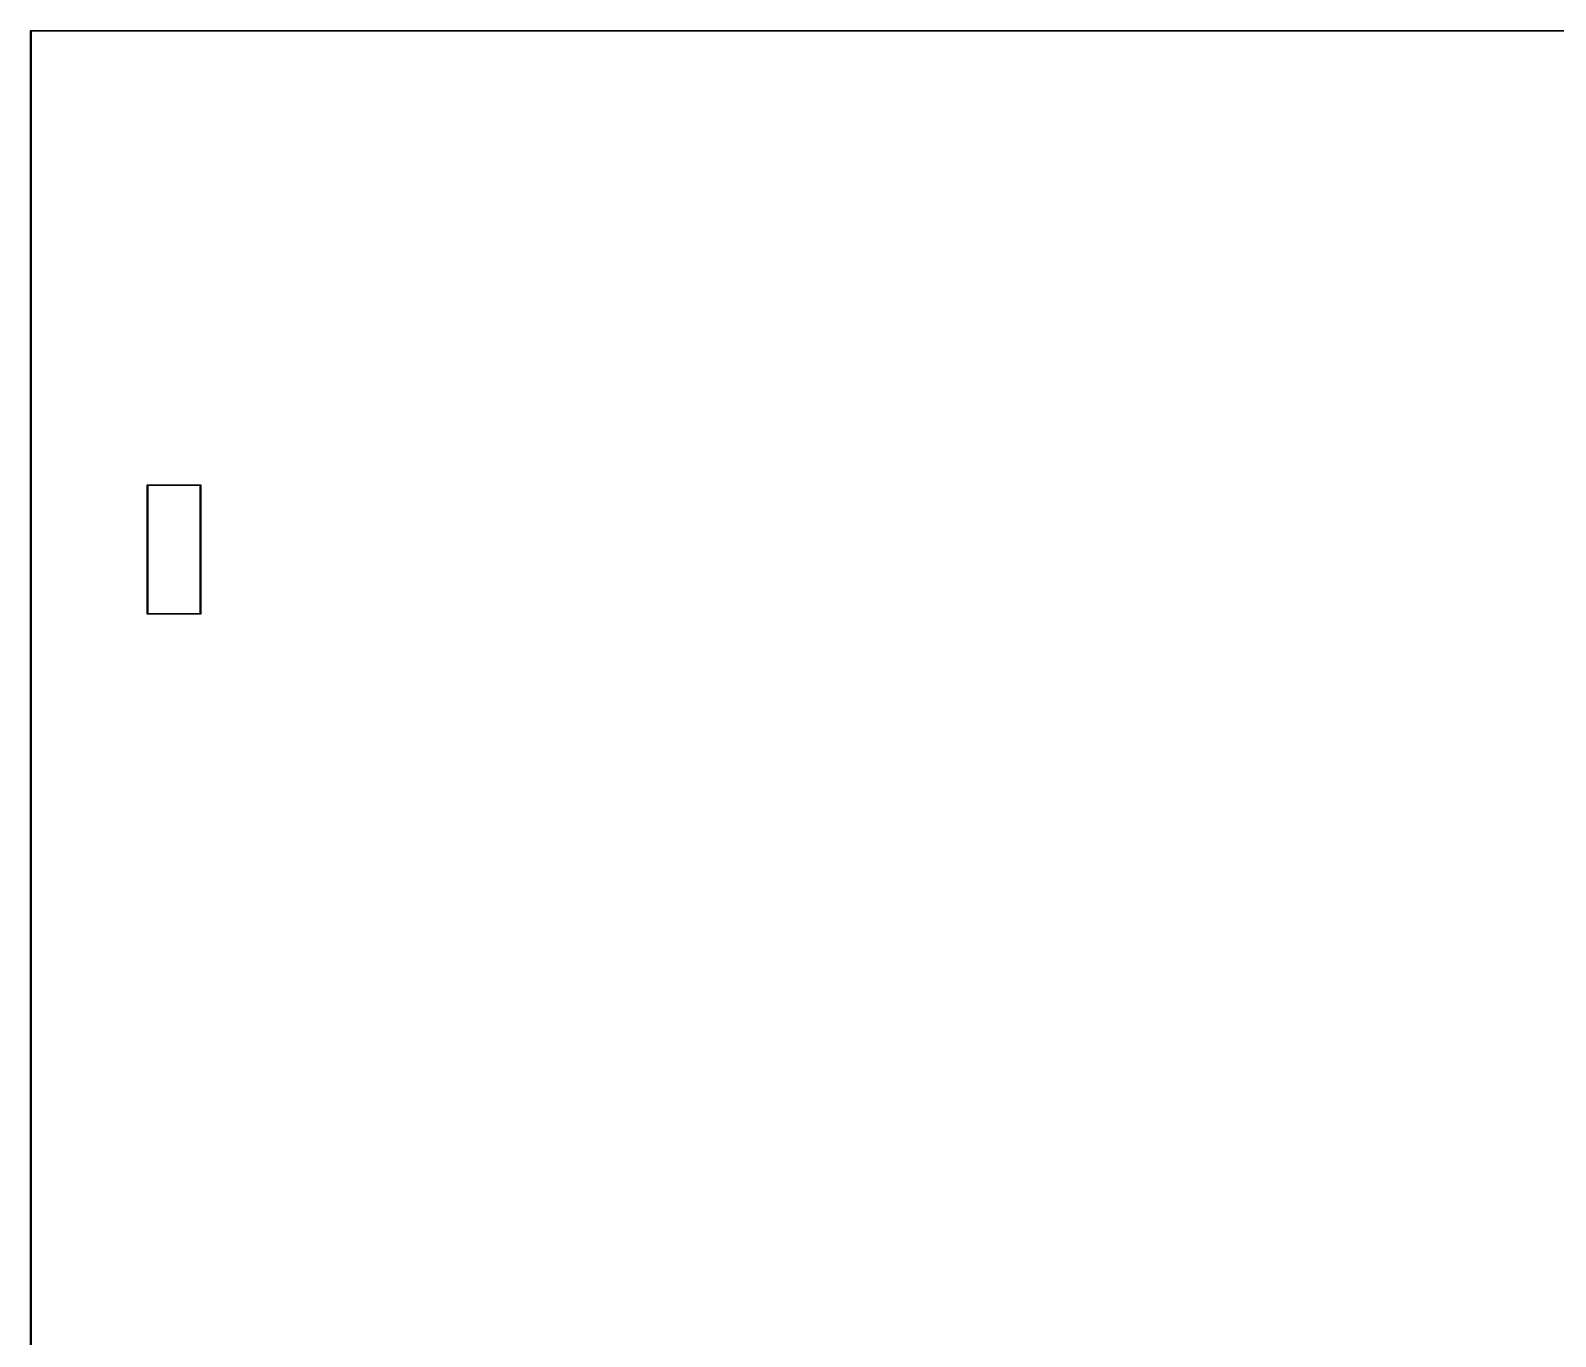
# Model space of a CAD drawing. Extents: x 20 to 216, y -192 to -20.
# Drawn here: x 20 to 120.7, y -106.2 to -20 of the extents above; entities that cross this region are included whole.
import ezdxf

# ---------------------------------------------------------------- set-up
doc = ezdxf.new("R2010")
doc.units = 0
doc.layers.add('BLACK', color=7, linetype='CONTINUOUS')

msp = doc.modelspace()

# ---------------------------------------------------------------- linework, layer by layer
at = {"layer": 'BLACK', "linetype": 'CONTINUOUS'}
for p, q in [((19.975, -20), (19.976903, -19.990433)), ((19.975, -165), (19.975, -20)), ((19.976903, -19.990433), (19.990433, -19.976903)), ((19.990433, -19.976903), (20, -19.975)), ((20, -19.975), (216, -19.975)), ((20.025, -20.025), (20.025, -164.975)), ((215.975, -20.025), (20.025, -20.025)), ((27.675, -50), (27.676903, -49.990433)), ((27.675, -58.5), (27.675, -50)), ((27.676903, -49.990433), (27.690433, -49.976903)), ((27.690433, -49.976903), (27.7, -49.975)), ((27.7, -49.975), (31.2, -49.975)), ((27.725, -50.025), (27.725, -58.475)), ((31.175, -50.025), (27.725, -50.025)), ((31.175, -58.475), (31.175, -50.025)), ((31.2, -49.975), (31.209567, -49.976903)), ((31.209567, -49.976903), (31.223097, -49.990433)), ((31.223097, -49.990433), (31.225, -50)), ((31.225, -50), (31.225, -58.5)), ((27.676903, -58.509567), (27.675, -58.5)), ((27.690433, -58.523097), (27.676903, -58.509567)), ((27.7, -58.525), (27.690433, -58.523097)), ((31.2, -58.525), (27.7, -58.525)), ((27.725, -58.475), (31.175, -58.475)), ((31.209567, -58.523097), (31.2, -58.525)), ((31.223097, -58.509567), (31.209567, -58.523097)), ((31.225, -58.5), (31.223097, -58.509567))]:
    msp.add_line(p, q, dxfattribs=at)

doc.saveas('drawing.dxf')
